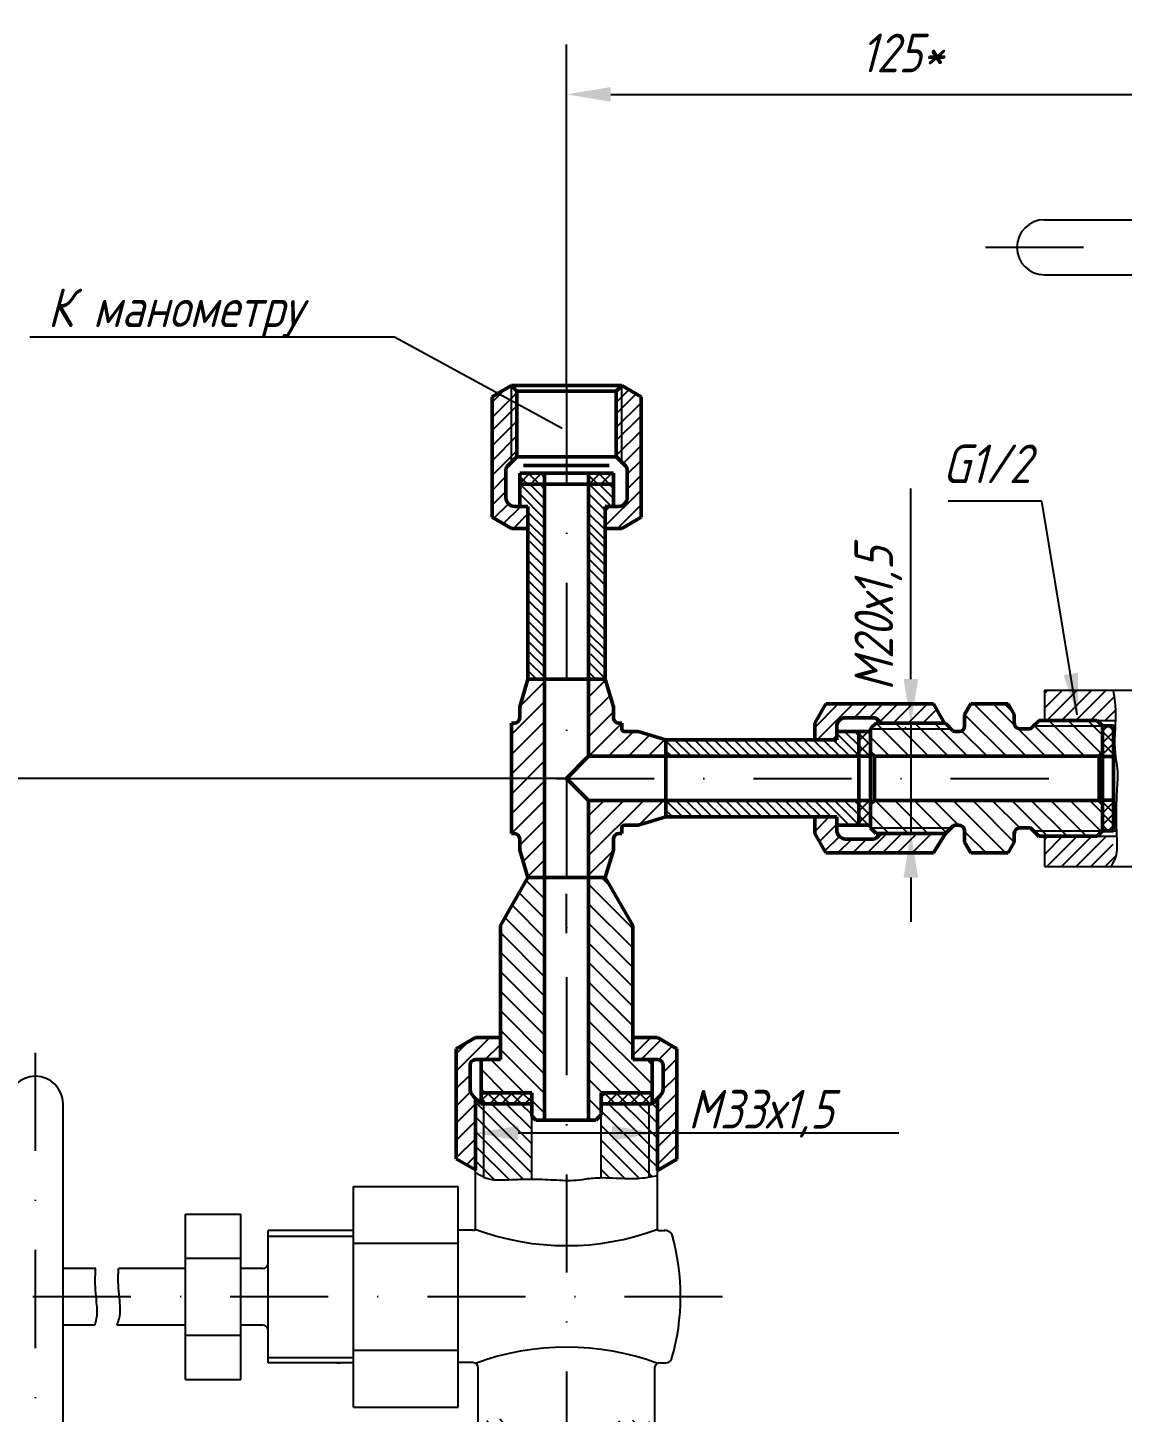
# Model space of a CAD drawing. Header units: inches. Extents: x 13568 to 14409, y 6060 to 6654.
# Drawn here: x 14029.2 to 14128.4, y 6257.5 to 6383.1 of the extents above; entities that cross this region are included whole.
import ezdxf

# ---------------------------------------------------------------- set-up
doc = ezdxf.new("R2010")
doc.units = ezdxf.units.IN
doc.header["$LTSCALE"] = 0.7
doc.header["$MEASUREMENT"] = 0
doc.linetypes.add('DASHDOT', pattern=[25.4, 12.7, -6.35, 0, -6.35])
doc.styles.get("Standard").update_dxf_attribs({"font": 'romand.shx', "width": 0.8, "oblique": 15, "height": 3.5})
doc.dimstyles.get("Standard").update_dxf_attribs({"dimtxt": 3.5, "dimasz": 4, "dimexe": 4, "dimexo": 0, "dimgap": 2, "dimtad": 1, "dimdec": 0, "dimdsep": 46, "dimtxsty": 'Standard', "dimcen": 0.09, "dimadec": 0, "dimazin": 0, "dimtfac": 1, "dimtdec": 0, "dimtmove": 0, "dimatfit": 3, "dimfxl": 0.18, "dimtolj": 1, "dimtzin": 0, "dimlwd": 25, "dimlwe": 25, "dimarcsym": 0})
pattern_1 = [(135, (7163.4885, 3078.4958), (-0.88388348, -0.88388348), [])]
pattern_2 = [(45, (7641.7171, 3070.4734), (-0.530330086, 0.530330086), []), (135, (7641.7171, 3070.4734), (-0.530330086, -0.530330086), [])]
pattern_3 = [(135, (7163.4885, 3086.4914), (-0.66291261, -0.66291261), [])]

# ---------------------------------------------------------------- blocks, each defined once
blk = doc.blocks.new('*D16')
at = {"color": 0, "lineweight": 25, "transparency": 16777216}
for p, q in [((14078.02, 6350.63), (14078.02, 6381.04)), ((14138.84, 6372.74), (14138.84, 6381.04)), ((14082.02, 6377.04), (14134.84, 6377.04))]:
    blk.add_line(p, q, dxfattribs=at)
for points in [[(14082.02, 6377.7), (14082.02, 6376.37), (14078.02, 6377.04)], [(14134.84, 6377.7), (14134.84, 6376.37), (14138.84, 6377.04)]]:
    blk.add_solid(points, dxfattribs=at)
at = {"layer": 'DEFPOINTS', "color": 0, "lineweight": 25, "transparency": 16777216}
for p in [(14138.84, 6377.04), (14138.84, 6372.74), (14078.02, 6350.63)]:
    blk.add_point(p, dxfattribs=at)
at = {"color": 0, "lineweight": 25, "transparency": 16777216, "insert": (14108.43, 6380.79), "char_height": 3.5, "attachment_point": 5}
blk.add_mtext('\\A1;125*', dxfattribs=at)
blk = doc.blocks.new('*D17')
at = {"color": 0, "lineweight": 25, "transparency": 16777216}
for p, q in [((14078.02, 6315.02), (14009.57, 6315.02)), ((14013.57, 6311.02), (14013.57, 6272.02)), ((14020.3, 6268.02), (14009.57, 6268.02))]:
    blk.add_line(p, q, dxfattribs=at)
for points in [[(14012.91, 6311.02), (14014.24, 6311.02), (14013.57, 6315.02)], [(14012.91, 6272.02), (14014.24, 6272.02), (14013.57, 6268.02)]]:
    blk.add_solid(points, dxfattribs=at)
at = {"layer": 'DEFPOINTS', "color": 0, "lineweight": 25, "transparency": 16777216}
for p in [(14078.02, 6315.02), (14013.57, 6268.02), (14020.3, 6268.02)]:
    blk.add_point(p, dxfattribs=at)
at = {"color": 0, "lineweight": 25, "transparency": 16777216, "insert": (14009.82, 6291.52), "char_height": 3.5, "attachment_point": 5, "rotation": 90}
blk.add_mtext('\\A1;95*', dxfattribs=at)

msp = doc.modelspace()

# ---------------------------------------------------------------- hatches: boundary and pattern name
at = {"lineweight": 25}
h = msp.add_hatch(dxfattribs=at)
h.set_pattern_fill('ANSI37', color=256, scale=6, style=0)
h.set_pattern_definition(pattern_2)
h.paths.add_polyline_path([(14073.77, 6342.68), (14073.77, 6341.68), (14076.02, 6341.68), (14076.02, 6342.68)])
h.paths.add_polyline_path([(14080.02, 6342.68), (14080.02, 6341.68), (14082.27, 6341.68), (14082.27, 6342.68)])
h = msp.add_hatch(dxfattribs=at)
h.set_pattern_fill('ANSI31', color=256, scale=7.5, style=0)
h.set_pattern_definition([(45, (7163.4885, 3078.4958), (-0.66291261, 0.66291261), [])])
h.paths.add_polyline_path([(14127.73, 6321.9, 0.010158), (14127.57, 6323.02), (14123.99, 6323.02), (14124.45, 6320.27), (14126.11, 6320.27), (14127.77, 6320.27, 0.005225), (14127.78, 6321.1, 0.030036)])
h.paths.add_polyline_path([(14123.99, 6323.02), (14121.34, 6323.02), (14121.34, 6320.27), (14124.45, 6320.27)])
h.paths.add_polyline_path([(14127.43, 6309.77), (14126.11, 6309.77), (14121.34, 6309.77), (14121.34, 6307.02), (14127.38, 6307.02, 0.018147), (14127.71, 6307.69, 0.020313), (14127.78, 6307.84)])
h = msp.add_hatch(dxfattribs=at)
h.set_pattern_fill('ANSI31', color=256, scale=10, angle=90, style=0)
h.set_pattern_definition(pattern_1)
h.paths.add_polyline_path([(14126.61, 6319.77), (14120.36, 6319.77), (14120.18, 6319.59, -0.198912), (14120.01, 6319.52), (14119.11, 6319.52, -0.414214), (14118.61, 6320.02), (14118.61, 6320.82), (14118.5, 6321), (14117.73, 6321.77), (14114.66, 6321.77), (14114.11, 6320.82), (14114.11, 6319.77, -0.414214), (14113.61, 6319.27), (14113.21, 6319.27, -0.198912), (14113.04, 6319.34), (14112.86, 6319.52), (14108.73, 6319.52), (14108.73, 6317.02), (14126.29, 6317.02), (14126.61, 6317.34)])
h.paths.add_polyline_path([(14108.73, 6319.52), (14105.58, 6319.52), (14105.58, 6317.37), (14105.93, 6317.02), (14108.73, 6317.02)])
h.paths.add_polyline_path([(14126.61, 6312.7), (14126.29, 6313.02), (14108.73, 6313.02), (14108.73, 6310.52), (14112.86, 6310.52), (14113.04, 6310.7, -0.198912), (14113.21, 6310.77), (14113.61, 6310.77, -0.414214), (14114.11, 6310.27), (14114.11, 6310.13), (14114.11, 6309.23), (14114.66, 6308.27), (14118.06, 6308.27), (14118.61, 6309.23), (14118.61, 6310.02, -0.414214), (14119.11, 6310.52), (14120.01, 6310.52, -0.198912), (14120.18, 6310.45), (14120.36, 6310.27), (14126.61, 6310.27)])
h.paths.add_polyline_path([(14108.73, 6313.02), (14105.93, 6313.02), (14105.58, 6312.67), (14105.58, 6310.53), (14105.58, 6310.52), (14108.73, 6310.52)])
h.paths.add_polyline_path([(14126.11, 6320.27), (14120.86, 6320.27), (14120.36, 6319.77), (14126.61, 6319.77)], flags=17)
h.paths.add_polyline_path([(14126.61, 6310.27), (14120.36, 6310.27), (14120.86, 6309.77), (14126.11, 6309.77)])
h.paths.add_polyline_path([(14111.08, 6310.52), (14108.73, 6310.52), (14108.73, 6310.09), (14108.8, 6310.02), (14111.16, 6310.02)], flags=16)
h.paths.add_polyline_path([(14112.86, 6310.52), (14111.08, 6310.52), (14111.16, 6310.02), (14112.36, 6310.02)], flags=17)
h.paths.add_polyline_path([(14108.73, 6310.52), (14105.58, 6310.52), (14106.08, 6310.02), (14108.73, 6310.02)])
h.paths.add_polyline_path([(14112.32, 6320.02), (14108.73, 6320.02), (14108.73, 6319.64), (14108.85, 6319.52), (14112.36, 6319.52), (14112.82, 6319.52)])
h.paths.add_polyline_path([(14108.73, 6320.02), (14106.08, 6320.02), (14105.62, 6319.57), (14105.66, 6319.52), (14108.73, 6319.52)])
h = msp.add_hatch(dxfattribs=at)
h.set_pattern_fill('ANSI37', color=256, scale=6, style=0)
h.set_pattern_definition(pattern_2)
h.paths.add_polyline_path([(14104.52, 6317.02), (14105.58, 6317.02), (14105.58, 6319.27), (14104.52, 6319.27)])
h.paths.add_polyline_path([(14104.52, 6310.77), (14105.58, 6310.77), (14105.58, 6313.02), (14104.52, 6313.02)])
h = msp.add_hatch(dxfattribs=at)
h.set_pattern_fill('ANSI37', color=256, scale=6, style=0)
h.set_pattern_definition(pattern_2)
h.paths.add_polyline_path([(14127.61, 6319.77), (14126.61, 6319.77), (14126.61, 6317.01), (14127.61, 6317.01)])
h.paths.add_polyline_path([(14127.61, 6313.04), (14126.61, 6313.04), (14126.61, 6310.27), (14127.61, 6310.27)])
h = msp.add_hatch(dxfattribs=at)
h.set_pattern_fill('ANSI31', color=256, scale=10, angle=90, style=0)
h.set_pattern_definition(pattern_1)
h.paths.add_polyline_path([(14076.02, 6306.02), (14074.62, 6306.02), (14074.52, 6306.02), (14072.02, 6301.69), (14072.02, 6289.52), (14070.27, 6289.52), (14070.27, 6286.52), (14074.87, 6286.52), (14074.87, 6284.39), (14075.24, 6284.02), (14076.02, 6284.02)])
h.paths.add_polyline_path([(14084.02, 6301.69), (14081.57, 6305.92), (14081.42, 6305.84), (14081.57, 6305.93), (14081.52, 6306.02), (14080.02, 6306.02), (14080.02, 6284.02), (14080.67, 6284.02), (14081.17, 6284.52), (14081.17, 6285.52), (14081.17, 6286.52), (14085.77, 6286.52), (14085.77, 6289.52), (14084.02, 6289.52)])
h.paths.add_polyline_path([(14075.65, 6303.55), (14080.39, 6303.55), (14080.39, 6300.92), (14075.65, 6300.92)], flags=9)
h = msp.add_hatch(dxfattribs=at)
h.set_pattern_fill('ANSI31', color=256, scale=7.5, angle=90, style=0)
h.set_pattern_definition(pattern_3)
h.paths.add_polyline_path([(14074.87, 6284.52), (14074.87, 6285.39), (14074.87, 6285.52), (14070.27, 6285.52), (14069.77, 6286.02), (14069.77, 6279.5), (14069.77, 6279.25, 0.025158), (14070.68, 6278.78, 0.103314), (14071.52, 6278.6, 0.01613), (14073.56, 6278.63, -0.014906), (14074.87, 6278.66)])
h.paths.add_polyline_path([(14081.17, 6278.79, -0.017154), (14081.92, 6278.77, 0.013798), (14084.09, 6278.71, 0.030036), (14084.9, 6278.76, 0.005613), (14085.52, 6278.85), (14085.52, 6283.41), (14085.11, 6284.02), (14081.17, 6284.02)])
h.paths.add_polyline_path([(14085.52, 6285.52), (14084.11, 6285.52), (14085.11, 6284.02), (14085.52, 6284.02)])
h.paths.add_polyline_path([(14085.52, 6284.02), (14086.27, 6284.02), (14086.27, 6286.02), (14085.77, 6285.52), (14085.52, 6285.52)])
h.paths.add_polyline_path([(14070.02, 6252.39), (14072.77, 6253.4), (14072.77, 6255.28), (14072.77, 6256.91, 0.009851), (14071.52, 6256.92, 0.103314), (14070.68, 6256.73, 0.018147), (14070.02, 6256.4)])
h.paths.add_polyline_path([(14083.27, 6255.28), (14083.27, 6254.51), (14086.02, 6255.4), (14086.02, 6255.78), (14083.27, 6255.78)])
h.paths.add_polyline_path([(14083.27, 6256.79, 0.003143), (14082.77, 6256.78), (14082.77, 6255.78), (14083.27, 6255.78)])
h.paths.add_polyline_path([(14086.02, 6255.4), (14083.27, 6254.51), (14083.27, 6250.52), (14086.02, 6250.52)])
h.paths.add_polyline_path([(14072.77, 6250.52), (14072.77, 6253.4), (14070.02, 6252.39), (14070.02, 6250.52)])
h.paths.add_polyline_path([(14084.09, 6256.8, 0.005225), (14083.27, 6256.79), (14083.27, 6255.78), (14086.02, 6255.78), (14086.02, 6256.59, 0.010158), (14084.9, 6256.75, 0.030036)])
h = msp.add_hatch(dxfattribs=at)
h.set_pattern_fill('ANSI37', color=256, scale=6, style=0)
h.set_pattern_definition([(45, (7641.7171, 3078.46895), (-0.530330086, 0.530330086), []), (135, (7641.7171, 3078.46895), (-0.530330086, -0.530330086), [])])
h.paths.add_polyline_path([(14074.87, 6285.52), (14074.87, 6286.42), (14074.77, 6286.52), (14070.27, 6286.52), (14070.27, 6285.52)])
h.paths.add_polyline_path([(14085.77, 6285.52), (14085.77, 6286.52), (14085.52, 6286.52), (14081.17, 6286.52), (14081.17, 6285.52)])
h = msp.add_hatch(dxfattribs=at)
h.set_pattern_fill('ANSI31', color=256, scale=7.5, angle=90, style=0)
h.set_pattern_definition(pattern_3)
h.paths.add_polyline_path([(14085.11, 6284.02), (14084.11, 6285.52), (14083.27, 6285.52), (14081.17, 6285.52), (14081.17, 6284.52), (14081.17, 6284.02)])
h = msp.add_hatch(dxfattribs=at)
h.set_pattern_fill('ANSI31', color=256, scale=7.5, angle=90, style=0)
h.set_pattern_definition(pattern_3)
h.paths.add_polyline_path([(14086.27, 6282.29), (14085.52, 6283.41), (14085.52, 6278.85, 0.006821), (14086.27, 6278.97), (14086.27, 6279.47)])
h.paths.add_polyline_path([(14085.52, 6283.41), (14086.27, 6282.29), (14086.27, 6284.02), (14085.52, 6284.02)])

# ---------------------------------------------------------------- linework, layer by layer
for p, q in [((14078.02, 6350.63), (14078.02, 6381.55)), ((14029.37, 6355.06), (14062.42, 6355.06)), ((14062.42, 6355.06), (14077.63, 6346.78)), ((14109.23, 6324.02), (14109.23, 6341.29)), ((14109.23, 6324.02), (14109.23, 6341.29)), ((14118.5, 6321), (14117.73, 6321.77)), ((14109.23, 6320.02), (14109.23, 6310.02)), ((14109.23, 6320.02), (14109.23, 6310.02)), ((14112.82, 6319.52), (14112.32, 6320.02)), ((14105.66, 6319.52), (14105.62, 6319.57)), ((14108.85, 6319.52), (14108.73, 6319.64)), ((14127.61, 6319.77), (14127.76, 6319.77)), ((14087.02, 6317.02), (14099.69, 6317.02)), ((14076.02, 6306.02), (14076.02, 6312.65)), ((14080.02, 6306.02), (14080.02, 6312.65)), ((14086.81, 6313.02), (14099.69, 6313.02)), ((14108.8, 6310.02), (14108.73, 6310.09)), ((14081.42, 6306.02), (14074.62, 6306.02)), ((14109.23, 6306.02), (14109.23, 6302.02)), ((14109.23, 6306.02), (14109.23, 6302.02)), ((14072.02, 6291.52), (14072.02, 6296.68)), ((14084.02, 6291.52), (14084.02, 6296.68)), ((14074.77, 6286.52), (14074.87, 6286.42)), ((14074.87, 6285.39), (14074.87, 6284.39)), ((14081.17, 6285.52), (14081.17, 6284.52)), ((14108.15, 6282.86), (14073.64, 6282.86))]:
    msp.add_line(p, q, dxfattribs=at)
for p, q in [((14121.35, 6365.67), (14156.34, 6365.67)), ((14121.35, 6360.67), (14156.34, 6360.67)), ((14073.02, 6343.68), (14073.02, 6350.63)), ((14083.02, 6343.7), (14083.02, 6350.63)), ((14073.02, 6344.26), (14073.02, 6347.66)), ((14073.02, 6344.27), (14073.02, 6347.66)), ((14083.02, 6344.27), (14083.02, 6347.66)), ((14121.12, 6340.15), (14112.6, 6340.15)), ((14121.12, 6340.15), (14112.6, 6340.15)), ((14124.31, 6320.78), (14121.12, 6340.15)), ((14124.31, 6320.78), (14121.12, 6340.15)), ((14076.02, 6324.02), (14076.02, 6315.02)), ((14121.34, 6323.02), (14132.34, 6323.02)), ((14107.11, 6320.02), (14112.36, 6320.02)), ((14113.04, 6319.34), (14112.36, 6320.02)), ((14118.61, 6320.82), (14118.61, 6320.02)), ((14120.18, 6319.59), (14120.87, 6320.28)), ((14126.11, 6320.27), (14127.77, 6320.27)), ((14102.52, 6319.27), (14102.52, 6318.52)), ((14105.58, 6319.53), (14105.58, 6310.53)), ((14105.58, 6319.53), (14105.58, 6310.53)), ((14105.58, 6319.53), (14105.58, 6310.53)), ((14105.58, 6319.53), (14105.58, 6310.53)), ((14105.58, 6319.53), (14105.58, 6310.53)), ((14105.58, 6319.52), (14112.36, 6319.52)), ((14106.61, 6319.52), (14112.86, 6319.52)), ((14113.21, 6319.27), (14113.61, 6319.27)), ((14119.11, 6319.52), (14120.01, 6319.52)), ((14120.36, 6319.77), (14126.61, 6319.77)), ((14126.61, 6319.31), (14126.61, 6310.82)), ((14087.02, 6318.52), (14087.02, 6311.52)), ((14087.02, 6318.52), (14087.02, 6315.02)), ((14073.02, 6310.02), (14073.02, 6315.02)), ((14087.02, 6311.52), (14087.02, 6315.02)), ((14102.52, 6311.52), (14102.52, 6310.77)), ((14105.58, 6310.52), (14112.86, 6310.52)), ((14106.61, 6310.52), (14112.86, 6310.52)), ((14106.61, 6310.52), (14112.36, 6310.52)), ((14107.1, 6310.02), (14112.36, 6310.02)), ((14107.11, 6310.02), (14112.36, 6310.02)), ((14113.04, 6310.7), (14112.36, 6310.02)), ((14113.04, 6310.7), (14112.36, 6310.02)), ((14114.11, 6309.23), (14114.11, 6310.27)), ((14120.36, 6310.27), (14126.61, 6310.27)), ((14127.61, 6310.27), (14127.88, 6310.27)), ((14126.11, 6309.77), (14127.89, 6309.77)), ((14121.34, 6307.02), (14132.38, 6307.02)), ((14032.37, 6250.52), (14032.37, 6285.51)), ((14058.7, 6258.02), (14058.7, 6278.02)), ((14058.7, 6278.02), (14068.2, 6278.02)), ((14068.2, 6258.02), (14068.2, 6278.02)), ((14043.48, 6260.52), (14043.48, 6275.52)), ((14048.48, 6260.52), (14048.48, 6275.52)), ((14050.98, 6262.02), (14050.98, 6274.02)), ((14058.7, 6274.02), (14050.98, 6274.02)), ((14050.98, 6273.51), (14058.7, 6273.51)), ((14069.52, 6274.04), (14068.2, 6274.04)), ((14069.52, 6274.04), (14069.13, 6274.04)), ((14086.5, 6274.02), (14086.88, 6274.02)), ((14086.52, 6274.02), (14086.94, 6274.02)), ((14058.7, 6272.87), (14068.2, 6272.87)), ((14035.34, 6270.58), (14032.37, 6270.58)), ((14043.48, 6270.58), (14037.42, 6270.58)), ((14050.48, 6270.58), (14048.48, 6270.58)), ((14035.24, 6265.45), (14032.37, 6265.45)), ((14043.48, 6265.45), (14037.27, 6265.45)), ((14050.48, 6265.45), (14048.48, 6265.45)), ((14050.98, 6262.52), (14058.7, 6262.52)), ((14058.7, 6263.16), (14068.2, 6263.16)), ((14058.7, 6262.02), (14050.98, 6262.02)), ((14057.18, 6262.02), (14057.53, 6262.02)), ((14069.52, 6262.05), (14068.2, 6262.05)), ((14070.02, 6250.52), (14070.02, 6261.55)), ((14086.02, 6250.52), (14086.02, 6261.66)), ((14086.5, 6262.02), (14086.88, 6262.02)), ((14058.7, 6258.02), (14068.2, 6258.02))]:
    msp.add_line(p, q)
at = {"linetype": 'DASHDOT'}
for p, q in [((14115.99, 6363.17), (14160.8, 6363.17)), ((14078.02, 6350.63), (14078.02, 6148.72)), ((14077.08, 6315.02), (14177.67, 6315.02)), ((14078.02, 6300.98), (14078.02, 6304.55)), ((14029.87, 6245.49), (14029.87, 6291.06))]:
    msp.add_line(p, q, dxfattribs=at)
at = {"lineweight": 50}
for p, q in [((14073.02, 6350.63), (14071.27, 6349.62)), ((14073.02, 6350.63), (14083.02, 6350.63)), ((14073.02, 6350.63), (14073.52, 6350.13)), ((14073.52, 6350.13), (14082.52, 6350.13)), ((14073.52, 6344.18), (14073.52, 6350.13)), ((14083.02, 6350.63), (14082.52, 6350.13)), ((14082.52, 6344.18), (14082.52, 6350.13)), ((14083.02, 6350.63), (14084.77, 6349.62)), ((14071.27, 6338.69), (14071.27, 6349.62)), ((14084.77, 6338.69), (14084.77, 6349.62)), ((14072.59, 6343.26), (14073.52, 6344.18)), ((14073.52, 6344.18), (14082.53, 6344.18)), ((14083.37, 6343.35), (14082.52, 6344.2)), ((14072.52, 6340.48), (14072.52, 6342.99)), ((14082.27, 6342.68), (14073.77, 6342.68)), ((14073.77, 6339.68), (14073.77, 6342.68)), ((14074.12, 6343.4), (14081.88, 6343.4)), ((14076.02, 6337.22), (14076.02, 6342.68)), ((14080.02, 6337.31), (14080.02, 6342.68)), ((14082.27, 6339.68), (14082.27, 6342.68)), ((14083.52, 6340.48), (14083.52, 6342.99)), ((14082.27, 6341.68), (14073.77, 6341.68)), ((14073.02, 6337.68), (14071.27, 6338.69)), ((14074.52, 6339.68), (14073.32, 6339.68)), ((14074.52, 6339.68), (14073.77, 6339.68)), ((14074.52, 6336.83), (14074.52, 6339.68)), ((14081.52, 6336.83), (14081.52, 6339.68)), ((14082.72, 6339.68), (14081.52, 6339.68)), ((14082.27, 6339.68), (14081.52, 6339.68)), ((14083.02, 6337.68), (14084.77, 6338.69)), ((14074.52, 6337.68), (14073.02, 6337.68)), ((14083.02, 6337.68), (14081.52, 6337.68)), ((14074.52, 6324.02), (14074.52, 6337.2)), ((14076.02, 6324.02), (14076.02, 6337.22)), ((14080.02, 6324.02), (14080.02, 6337.31)), ((14081.52, 6324.02), (14081.52, 6337.34)), ((14074.52, 6324.02), (14073.77, 6321.52)), ((14074.52, 6324.02), (14081.52, 6324.02)), ((14076.02, 6306.02), (14076.02, 6324.02)), ((14080.02, 6324.02), (14080.02, 6317.02)), ((14081.52, 6324.02), (14082.27, 6321.52)), ((14073.77, 6321.52), (14073.77, 6320.52)), ((14082.27, 6321.52), (14082.27, 6320.52)), ((14100.52, 6320.02), (14101.53, 6321.77)), ((14101.53, 6321.77), (14111.28, 6321.77)), ((14112.29, 6320.02), (14111.28, 6321.77)), ((14114.11, 6320.82), (14114.66, 6321.77)), ((14114.66, 6321.77), (14118.06, 6321.77)), ((14118.61, 6320.82), (14118.06, 6321.77)), ((14073.02, 6320.02), (14073.27, 6320.02)), ((14073.02, 6320.02), (14073.02, 6310.02)), ((14082.77, 6320.02), (14083.02, 6320.02)), ((14083.02, 6320.02), (14083.02, 6319.52)), ((14100.52, 6320.02), (14100.52, 6318.52)), ((14103.32, 6320.52), (14105.83, 6320.52)), ((14106.08, 6320.02), (14105.58, 6319.53)), ((14106.08, 6320.02), (14112.36, 6320.02)), ((14106.19, 6320.38), (14106.54, 6320.02)), ((14113.04, 6319.34), (14112.36, 6320.02)), ((14114.11, 6319.77), (14114.11, 6320.82)), ((14118.61, 6320.02), (14118.61, 6320.82)), ((14120.18, 6319.59), (14120.86, 6320.27)), ((14120.86, 6320.27), (14126.11, 6320.27)), ((14126.11, 6320.27), (14126.61, 6319.77)), ((14083.27, 6319.27), (14084.52, 6319.27)), ((14087.02, 6318.52), (14084.52, 6319.27)), ((14102.52, 6319.72), (14102.52, 6318.52)), ((14102.52, 6319.27), (14105.58, 6319.27)), ((14104.52, 6319.27), (14104.52, 6310.77)), ((14105.58, 6319.53), (14105.58, 6310.53)), ((14113.21, 6319.27), (14113.61, 6319.27)), ((14119.11, 6319.52), (14120.01, 6319.52)), ((14126.61, 6319.77), (14127.61, 6319.77)), ((14126.61, 6319.77), (14126.61, 6310.27)), ((14127.61, 6319.77), (14127.61, 6310.27)), ((14087.02, 6318.52), (14102.52, 6318.52)), ((14087.02, 6318.52), (14087.02, 6311.52)), ((14105.93, 6317.02), (14105.58, 6317.37)), ((14126.29, 6317.02), (14126.61, 6317.34)), ((14080.02, 6317.02), (14078.02, 6315.02)), ((14080.02, 6317.02), (14087.02, 6317.02)), ((14087.02, 6317.02), (14105.58, 6317.02)), ((14105.93, 6317.02), (14126.29, 6317.02)), ((14105.93, 6317.02), (14105.93, 6313.02)), ((14126.29, 6317.02), (14126.29, 6313.02)), ((14126.61, 6317.01), (14127.61, 6317.01)), ((14078.02, 6315.02), (14080.02, 6313.02)), ((14080.02, 6306.02), (14080.02, 6313.02)), ((14080.02, 6313.02), (14087.02, 6313.02)), ((14087.02, 6313.02), (14105.58, 6313.02)), ((14105.93, 6313.02), (14105.58, 6312.67)), ((14105.93, 6313.02), (14126.29, 6313.02)), ((14126.29, 6313.02), (14126.61, 6312.7)), ((14126.61, 6313.04), (14127.61, 6313.04)), ((14087.02, 6311.52), (14084.52, 6310.77)), ((14087.02, 6311.52), (14102.52, 6311.52)), ((14100.52, 6311.52), (14100.52, 6310.03)), ((14102.52, 6311.52), (14102.52, 6310.32)), ((14073.02, 6310.02), (14073.27, 6310.02)), ((14082.77, 6310.02), (14083.02, 6310.02)), ((14083.02, 6310.02), (14083.02, 6310.52)), ((14083.27, 6310.77), (14084.52, 6310.77)), ((14100.52, 6310.03), (14101.53, 6308.27)), ((14102.52, 6310.77), (14105.58, 6310.77)), ((14106.08, 6310.02), (14105.58, 6310.53)), ((14106.08, 6310.02), (14112.36, 6310.02)), ((14106.1, 6309.6), (14106.52, 6310.02)), ((14112.36, 6310.02), (14111.28, 6308.27)), ((14113.04, 6310.7), (14112.36, 6310.02)), ((14113.21, 6310.77), (14113.61, 6310.77)), ((14113.21, 6310.77), (14113.61, 6310.77)), ((14113.21, 6310.77), (14113.61, 6310.77)), ((14114.11, 6309.23), (14114.11, 6310.27)), ((14114.11, 6310.13), (14114.11, 6310.27)), ((14118.61, 6310.13), (14118.61, 6309.23)), ((14118.61, 6309.23), (14118.61, 6310.13)), ((14119.11, 6310.52), (14120.01, 6310.52)), ((14119.11, 6310.52), (14120.01, 6310.52)), ((14119.11, 6310.52), (14120.01, 6310.52)), ((14120.18, 6310.45), (14120.87, 6309.76)), ((14120.18, 6310.45), (14120.86, 6309.77)), ((14120.18, 6310.45), (14120.86, 6309.77)), ((14126.61, 6310.27), (14126.11, 6309.77)), ((14126.61, 6310.27), (14127.61, 6310.27)), ((14073.77, 6308.52), (14073.77, 6309.52)), ((14074.52, 6306.02), (14073.77, 6308.52)), ((14081.52, 6306.02), (14082.27, 6308.52)), ((14082.27, 6308.52), (14082.27, 6309.52)), ((14103.32, 6309.52), (14105.83, 6309.52)), ((14114.11, 6309.23), (14114.66, 6308.27)), ((14114.11, 6309.23), (14114.66, 6308.27)), ((14118.61, 6309.23), (14118.06, 6308.27)), ((14118.61, 6309.23), (14118.06, 6308.27)), ((14120.86, 6309.77), (14126.11, 6309.77)), ((14101.53, 6308.27), (14111.28, 6308.27)), ((14114.66, 6308.27), (14118.06, 6308.27)), ((14114.66, 6308.27), (14118.06, 6308.27)), ((14074.52, 6306.02), (14072.02, 6301.69)), ((14074.52, 6306.02), (14081.52, 6306.02)), ((14081.52, 6306.02), (14084.02, 6301.69)), ((14069.77, 6291.52), (14068.02, 6290.51)), ((14086.27, 6291.52), (14088.02, 6290.51)), ((14069.5, 6286.28), (14070.27, 6285.52)), ((14086.53, 6286.28), (14085.77, 6285.52)), ((14074.87, 6284.39), (14075.24, 6284.02)), ((14081.17, 6284.52), (14080.67, 6284.02)), ((14069.77, 6279.52), (14068.02, 6280.53)), ((14086.27, 6279.47), (14088.02, 6280.48))]:
    msp.add_line(p, q, dxfattribs=at)
at = {"color": 0}
for p, q in [((14071.27, 6349.13), (14072.44, 6350.3)), ((14071.27, 6347.74), (14073.52, 6349.99)), ((14082.52, 6349.11), (14083.59, 6350.19)), ((14083.02, 6350.46), (14083.13, 6350.57)), ((14071.27, 6349.49), (14071.59, 6349.81)), ((14071.27, 6346.55), (14073.52, 6348.8)), ((14082.52, 6348.07), (14084.33, 6349.88)), ((14082.52, 6346.83), (14084.77, 6349.08)), ((14082.52, 6345.64), (14084.77, 6347.89)), ((14071.27, 6345.17), (14073.52, 6347.42)), ((14082.52, 6344.29), (14084.77, 6346.54)), ((14071.27, 6343.82), (14073.52, 6346.07)), ((14083.14, 6343.57), (14084.77, 6345.2)), ((14071.27, 6342.47), (14073.52, 6344.72)), ((14083.52, 6342.6), (14084.77, 6343.85)), ((14083.52, 6341.25), (14084.77, 6342.5)), ((14071.27, 6341.13), (14072.52, 6342.38)), ((14073.8, 6341.68), (14076.02, 6339.46)), ((14074.7, 6341.68), (14076.02, 6340.36)), ((14075.59, 6341.68), (14076.02, 6341.25)), ((14080.08, 6341.68), (14082.08, 6339.68)), ((14080.98, 6341.68), (14082.27, 6340.39)), ((14081.88, 6341.68), (14082.27, 6341.29)), ((14071.27, 6339.78), (14072.52, 6341.03)), ((14071.43, 6338.6), (14072.75, 6339.91)), ((14073.77, 6340.81), (14076.02, 6338.56)), ((14073.77, 6339.91), (14074, 6339.68)), ((14080.02, 6340.85), (14081.52, 6339.35)), ((14080.02, 6339.95), (14081.52, 6338.45)), ((14081.52, 6337.91), (14084.77, 6341.16)), ((14072.28, 6338.1), (14073.86, 6339.68)), ((14073.21, 6337.68), (14074.52, 6338.99)), ((14074.52, 6339.16), (14076.02, 6337.66)), ((14080.02, 6339.05), (14081.52, 6337.55)), ((14082.63, 6337.68), (14084.77, 6339.81)), ((14074.52, 6338.26), (14076.02, 6336.76)), ((14074.52, 6337.48), (14076.02, 6335.98)), ((14080.02, 6338.15), (14081.52, 6336.65)), ((14080.02, 6337.42), (14081.52, 6335.92)), ((14074.52, 6336.68), (14076.02, 6335.18)), ((14080.02, 6336.59), (14081.52, 6335.09)), ((14074.52, 6335.69), (14076.02, 6334.19)), ((14080.02, 6335.84), (14081.52, 6334.34)), ((14080.02, 6334.94), (14081.52, 6333.44)), ((14074.52, 6334.79), (14076.02, 6333.29)), ((14074.52, 6333.9), (14076.02, 6332.4)), ((14080.02, 6334.04), (14081.52, 6332.54)), ((14074.52, 6332.98), (14076.02, 6331.48)), ((14080.02, 6332.95), (14081.52, 6331.45)), ((14074.52, 6332.09), (14076.02, 6330.59)), ((14074.52, 6331.19), (14076.02, 6329.69)), ((14080.02, 6332.05), (14081.52, 6330.55)), ((14080.02, 6331.15), (14081.52, 6329.65)), ((14074.52, 6330.19), (14076.02, 6328.69)), ((14080.02, 6329.96), (14081.52, 6328.46)), ((14074.52, 6329.3), (14076.02, 6327.8)), ((14080.02, 6329.06), (14081.52, 6327.56)), ((14074.52, 6328.4), (14076.02, 6326.9)), ((14074.52, 6327.49), (14076.02, 6325.99)), ((14080.02, 6328.16), (14081.52, 6326.66)), ((14080.02, 6327.38), (14081.52, 6325.88)), ((14074.52, 6326.59), (14076.02, 6325.09)), ((14080.18, 6326.31), (14081.52, 6324.98)), ((14074.52, 6325.69), (14076.02, 6324.19)), ((14080.02, 6325.58), (14081.52, 6324.08)), ((14073.77, 6321.54), (14076.02, 6323.78)), ((14074.52, 6324.79), (14075.29, 6324.02)), ((14080.02, 6324.68), (14080.68, 6324.02)), ((14080.02, 6322.39), (14081.55, 6323.92)), ((14080.02, 6320.6), (14081.96, 6322.54)), ((14073.02, 6318.99), (14076.02, 6321.99)), ((14100.52, 6319.64), (14102.65, 6321.77)), ((14100.75, 6318.52), (14104, 6321.77)), ((14104.09, 6320.52), (14105.34, 6321.77)), ((14105.44, 6320.52), (14106.69, 6321.77)), ((14106.41, 6320.15), (14108.04, 6321.77)), ((14107.63, 6320.02), (14109.38, 6321.77)), ((14108.98, 6320.02), (14110.73, 6321.77)), ((14110.32, 6320.02), (14111.57, 6321.27)), ((14073.02, 6317.19), (14076.02, 6320.19)), ((14080.02, 6318.8), (14082.27, 6321.05)), ((14080.03, 6317.02), (14083.02, 6320.01)), ((14081.83, 6317.02), (14084.08, 6319.27)), ((14083.62, 6317.02), (14085.56, 6318.96)), ((14102.09, 6318.52), (14102.52, 6318.95)), ((14104.52, 6317.09), (14102.52, 6319.09)), ((14104.52, 6317.99), (14103.23, 6319.27)), ((14104.52, 6318.89), (14104.13, 6319.27)), ((14073.02, 6315.39), (14076.02, 6318.39)), ((14085.42, 6317.02), (14086.94, 6318.54)), ((14088.42, 6317.02), (14087.02, 6318.42)), ((14087.52, 6317.02), (14087.02, 6317.53)), ((14089.32, 6317.02), (14087.82, 6318.52)), ((14090.22, 6317.02), (14088.72, 6318.52)), ((14091.11, 6317.02), (14089.61, 6318.52)), ((14092.01, 6317.02), (14090.51, 6318.52)), ((14092.91, 6317.02), (14091.41, 6318.52)), ((14093.81, 6317.02), (14092.31, 6318.52)), ((14094.71, 6317.02), (14093.21, 6318.52)), ((14095.6, 6317.02), (14094.1, 6318.52)), ((14096.5, 6317.02), (14095, 6318.52)), ((14097.4, 6317.02), (14095.9, 6318.52)), ((14098.3, 6317.02), (14096.8, 6318.52)), ((14099.2, 6317.02), (14097.7, 6318.52)), ((14100.09, 6317.02), (14098.59, 6318.52)), ((14100.99, 6317.02), (14099.49, 6318.52)), ((14101.89, 6317.02), (14100.39, 6318.52)), ((14102.79, 6317.02), (14101.29, 6318.52)), ((14103.69, 6317.02), (14102.19, 6318.52)), ((14073.02, 6313.6), (14076.02, 6316.6)), ((14073.02, 6311.8), (14076.02, 6314.8)), ((14073.03, 6310.02), (14076.02, 6313.01)), ((14080.02, 6308.03), (14085.01, 6313.02)), ((14080.02, 6311.62), (14081.42, 6313.02)), ((14080.02, 6309.82), (14083.22, 6313.02)), ((14084.58, 6310.79), (14086.81, 6313.02)), ((14086.81, 6313.02), (14087.02, 6313.23)), ((14088.53, 6311.52), (14087.03, 6313.02)), ((14089.43, 6311.52), (14087.93, 6313.02)), ((14090.33, 6311.52), (14088.83, 6313.02)), ((14091.23, 6311.52), (14089.73, 6313.02)), ((14092.12, 6311.52), (14090.62, 6313.02)), ((14093.02, 6311.52), (14091.52, 6313.02)), ((14093.92, 6311.52), (14092.42, 6313.02)), ((14094.82, 6311.52), (14093.32, 6313.02)), ((14095.72, 6311.52), (14094.22, 6313.02)), ((14096.61, 6311.52), (14095.11, 6313.02)), ((14097.51, 6311.52), (14096.01, 6313.02)), ((14098.41, 6311.52), (14096.91, 6313.02)), ((14099.31, 6311.52), (14097.81, 6313.02)), ((14100.21, 6311.52), (14098.71, 6313.02)), ((14101.1, 6311.52), (14099.6, 6313.02)), ((14102, 6311.52), (14100.5, 6313.02)), ((14103.65, 6310.77), (14101.4, 6313.02)), ((14104.52, 6310.8), (14102.3, 6313.02)), ((14104.52, 6311.7), (14103.2, 6313.02)), ((14104.52, 6312.6), (14104.09, 6313.02)), ((14073.77, 6308.96), (14076.02, 6311.21)), ((14087.63, 6311.52), (14087.02, 6312.14)), ((14100.52, 6310.21), (14101.83, 6311.52)), ((14100.94, 6309.29), (14102.52, 6310.86)), ((14102.75, 6310.77), (14102.52, 6311.01)), ((14105.31, 6308.27), (14107.06, 6310.02)), ((14106.66, 6308.27), (14108.41, 6310.02)), ((14108.01, 6308.27), (14109.76, 6310.02)), ((14109.35, 6308.27), (14111.1, 6310.02)), ((14074.08, 6307.48), (14076.02, 6309.41)), ((14101.44, 6308.44), (14102.75, 6309.75)), ((14102.62, 6308.27), (14103.87, 6309.52)), ((14103.97, 6308.27), (14105.22, 6309.52)), ((14074.49, 6306.1), (14076.02, 6307.62)), ((14080.02, 6306.23), (14082.25, 6308.46)), ((14068.02, 6288.46), (14071.07, 6291.52)), ((14068.02, 6290.03), (14069.14, 6291.15)), ((14084.02, 6289.88), (14085.66, 6291.52)), ((14084.79, 6289.52), (14086.6, 6291.33)), ((14070.64, 6289.52), (14072.02, 6290.89)), ((14086.35, 6289.51), (14087.59, 6290.75)), ((14086.77, 6288.35), (14088.02, 6289.6)), ((14068.02, 6286.89), (14069.27, 6288.14)), ((14086.76, 6286.78), (14088.02, 6288.03)), ((14068.22, 6285.52), (14069.3, 6286.61)), ((14086.27, 6284.71), (14088.02, 6286.46)), ((14068.02, 6285.32), (14068.22, 6285.52)), ((14068.02, 6283.75), (14069.77, 6285.5)), ((14086.27, 6283.14), (14088.02, 6284.89)), ((14068.02, 6282.18), (14069.77, 6283.93)), ((14068.02, 6280.6), (14069.77, 6282.35)), ((14086.27, 6281.57), (14088.02, 6283.32)), ((14086.27, 6280), (14088.02, 6281.75)), ((14068.96, 6279.98), (14069.77, 6280.78))]:
    msp.add_line(p, q, dxfattribs=at)
at = {"color": 0, "linetype": 'ByBlock'}
for p, q in [((14073.02, 6343.68), (14073.02, 6347.39)), ((14106.52, 6310.02), (14110.23, 6310.02)), ((14069.77, 6279.52), (14069.77, 6284.74))]:
    msp.add_line(p, q, dxfattribs=at)
at = {"color": 0, "lineweight": 25}
msp.add_line((14081.52, 6339.25), (14081.94, 6339.68), dxfattribs=at)
at = {"linetype": 'Continuous'}
for p, q in [((14121.34, 6323.02), (14121.34, 6320.27)), ((14121.34, 6309.77), (14121.34, 6307.02)), ((14074.87, 6285.52), (14070.27, 6285.52)), ((14074.87, 6285.52), (14070.52, 6285.52)), ((14070.52, 6278.86), (14070.52, 6285.42)), ((14074.87, 6284.39), (14074.87, 6285.52)), ((14085.52, 6285.52), (14081.17, 6285.52)), ((14085.52, 6285.52), (14081.17, 6285.52)), ((14085.77, 6285.52), (14083.27, 6285.52)), ((14085.77, 6285.52), (14083.27, 6285.52)), ((14085.52, 6278.85), (14085.52, 6285.52)), ((14074.87, 6278.66), (14074.87, 6284.52)), ((14081.17, 6278.79), (14081.17, 6284.52)), ((14069.77, 6274.11), (14069.77, 6279.52)), ((14086.27, 6274.08), (14086.27, 6279.47)), ((14043.48, 6275.52), (14048.48, 6275.52)), ((14043.48, 6271.52), (14048.48, 6271.52)), ((14043.48, 6264.52), (14048.48, 6264.52)), ((14043.48, 6260.52), (14048.48, 6260.52))]:
    msp.add_line(p, q, dxfattribs=at)
at = {"linetype": 'Continuous', "lineweight": 50}
for p, q in [((14076.02, 6284.02), (14076.02, 6306.02)), ((14080.02, 6284.02), (14080.02, 6306.02)), ((14072.02, 6291.52), (14069.77, 6291.52)), ((14086.27, 6291.52), (14084.02, 6291.52)), ((14068.02, 6280.53), (14068.02, 6290.51)), ((14088.02, 6280.48), (14088.02, 6290.51)), ((14069.27, 6286.85), (14069.27, 6289.02)), ((14072.02, 6289.52), (14069.77, 6289.52)), ((14070.27, 6285.52), (14070.27, 6289.52)), ((14086.27, 6289.52), (14084.02, 6289.52)), ((14085.77, 6285.52), (14085.77, 6289.52)), ((14086.77, 6286.85), (14086.77, 6289.02)), ((14069.77, 6279.5), (14069.77, 6286.02)), ((14074.87, 6286.52), (14070.27, 6286.52)), ((14074.87, 6284.39), (14074.87, 6286.52)), ((14081.17, 6284.52), (14081.17, 6286.52)), ((14085.77, 6286.52), (14081.17, 6286.52)), ((14086.27, 6279.47), (14086.27, 6286.02)), ((14074.87, 6285.52), (14070.27, 6285.52)), ((14085.77, 6285.52), (14081.17, 6285.52)), ((14080.67, 6284.02), (14075.24, 6284.02))]:
    msp.add_line(p, q, dxfattribs=at)
at = {"color": 0, "linetype": 'ByBlock', "lineweight": 50}
for p, q in [((14072.02, 6301.69), (14072.02, 6289.52)), ((14084.02, 6301.69), (14084.02, 6289.52))]:
    msp.add_line(p, q, dxfattribs=at)
at = {"color": 0, "linetype": 'DASHDOT'}
msp.add_line((14092.17, 6268.02), (14014.19, 6268.02), dxfattribs=at)
for points in [[(14127.57, 6323.02, -0.010158), (14127.73, 6321.9, -0.030036), (14127.78, 6321.1, -0.013798), (14127.72, 6318.92, 0.026226), (14127.72, 6317.78, 0.02831), (14127.87, 6316.42, -0.037565), (14127.96, 6315.4, -0.018986), (14127.93, 6314.4, 0.008915), (14127.84, 6312.26, 0.019358), (14127.86, 6310.56, -0.01613), (14127.9, 6308.53, -0.103314), (14127.71, 6307.69, -0.018147), (14127.38, 6307.02)], [(14086.27, 6278.97, -0.012435), (14084.9, 6278.76, -0.030036), (14084.09, 6278.71, -0.013798), (14081.92, 6278.77, 0.026226), (14080.77, 6278.77, 0.02831), (14079.42, 6278.63, -0.037565), (14078.4, 6278.54, -0.018986), (14077.39, 6278.56, 0.008915), (14075.26, 6278.65, 0.019358), (14073.56, 6278.63, -0.01613), (14071.52, 6278.6, -0.103314), (14070.68, 6278.78, -0.025158), (14069.77, 6279.25)], [(14035.24, 6265.45, 0.012445), (14035.36, 6265.83, 0.081079), (14035.47, 6266.8, 0.018122), (14035.39, 6267.78, -0.016208), (14035.3, 6268.89, -0.028848), (14035.3, 6270.06, -0.006767), (14035.34, 6270.58)], [(14037.27, 6265.45, 0.018235), (14037.45, 6266.01, 0.081079), (14037.56, 6266.97, 0.018122), (14037.48, 6267.96, -0.016208), (14037.39, 6269.06, -0.028848), (14037.39, 6270.23, -0.004516), (14037.42, 6270.58)]]:
    msp.add_lwpolyline(points, format="xyb")
for centre, radius, start, end in [((14121.35, 6363.17), 2.5, 90, 270), ((14029.87, 6285.51), 2.5, 0, 180), ((14069.52, 6274.54), 0.5, 270, 300), ((14078.02, 6296.34), 23.69, 249.6561, 290.2444), ((14086.5, 6274.52), 0.5, 235.836, 270), ((14086.52, 6274.52), 0.5, 240, 270), ((14086.88, 6272.52), 1.5, 77.4273, 90), ((14087.1, 6273.49), 0.5, 15.9742, 77.4273), ((14068.15, 6268.07), 20.21, 343.6991, 15.9742), ((14050.48, 6271.08), 0.5, 270, 0), ((14050.48, 6264.95), 0.5, 0, 90), ((14078.02, 6239.76), 23.69, 69.6416, 110.3584), ((14087.07, 6262.54), 0.5, 280.7454, 343.6991), ((14069.52, 6261.55), 0.5, 0, 90), ((14086.5, 6261.52), 0.5, 90, 163.5364), ((14086.88, 6263.52), 1.5, 270, 280.7454)]:
    msp.add_arc(centre, radius, start, end)
at = {"lineweight": 50}
for centre, radius, start, end in [((14073.02, 6342.99), 0.5, 147.5891, 180), ((14083.02, 6342.99), 0.5, 0, 45), ((14073.32, 6340.48), 0.8, 180, 270), ((14082.72, 6340.48), 0.8, 270, 0), ((14073.27, 6320.52), 0.5, 270, 0), ((14082.77, 6320.52), 0.5, 180, 270), ((14103.32, 6319.72), 0.8, 90, 180), ((14105.83, 6320.02), 0.5, 45, 90), ((14119.11, 6320.02), 0.5, 180, 270), ((14083.27, 6319.52), 0.25, 180, 270), ((14113.21, 6319.52), 0.25, 225, 270), ((14113.61, 6319.77), 0.5, 270, 0), ((14120.01, 6319.77), 0.25, 270, 315), ((14073.27, 6309.52), 0.5, 0, 90), ((14082.77, 6309.52), 0.5, 90, 180), ((14083.27, 6310.52), 0.25, 90, 180), ((14103.32, 6310.32), 0.8, 180, 270), ((14113.21, 6310.52), 0.25, 90, 135), ((14113.21, 6310.52), 0.25, 90, 135), ((14113.61, 6310.27), 0.5, 0, 90), ((14113.61, 6310.27), 0.5, 0, 90), ((14119.11, 6310.02), 0.5, 90, 180), ((14120.01, 6310.27), 0.25, 45, 90), ((14120.01, 6310.27), 0.25, 45, 90), ((14105.83, 6310.02), 0.5, 270, 302.4109), ((14070.07, 6286.85), 0.8, 180, 225), ((14085.97, 6286.85), 0.8, 315, 360)]:
    msp.add_arc(centre, radius, start, end, dxfattribs=at)
at = {"linetype": 'Continuous', "lineweight": 50}
for centre, start, end in [((14069.77, 6289.02), 90, 180), ((14086.27, 6289.02), 0, 90)]:
    msp.add_arc(centre, 0.5, start, end, dxfattribs=at)
at = {"lineweight": 25}
for points in [[(14108.57, 6324.02), (14109.9, 6324.02), (14109.23, 6320.02)], [(14108.57, 6324.02), (14109.9, 6324.02), (14109.23, 6320.02)], [(14108.57, 6306.02), (14109.9, 6306.02), (14109.23, 6310.02)], [(14108.57, 6306.02), (14109.9, 6306.02), (14109.23, 6310.02)], [(14073.64, 6283.52), (14073.64, 6282.19), (14069.64, 6282.86)], [(14082.14, 6283.52), (14082.14, 6282.19), (14086.14, 6282.86)]]:
    msp.add_solid(points, dxfattribs=at)
msp.add_solid([(14124.39, 6324.61), (14123.07, 6324.39), (14124.38, 6320.55)])
msp.add_solid([(14124.39, 6324.61), (14123.07, 6324.39), (14124.38, 6320.55)])
at = {"layer": 'DEFPOINTS', "color": 0, "linetype": 'ByBlock'}
for p in [(14072.08, 6379.79), (14078.02, 6369.02), (14118.85, 6363.17), (14083.02, 6353.91), (14073.02, 6350.63), (14078.02, 6350.63), (14083.02, 6350.63), (14073.02, 6345.89), (14073.02, 6343.68), (14074.52, 6324.02), (14074.52, 6324.02), (14074.52, 6324.02), (14074.52, 6323.86), (14076.02, 6324.02), (14080.02, 6324.02), (14081.42, 6324.18), (14081.52, 6324.02), (14081.52, 6324.02), (14082.27, 6321.52), (14106.41, 6320.15), (14105.58, 6319.53), (14105.58, 6319.53), (14126.06, 6319.41), (14126.56, 6319.37), (14126.56, 6319.37), (14087.02, 6318.52), (14087.02, 6317.02), (14073.02, 6315.02), (14105.97, 6315.02), (14105.97, 6315.02), (14126.24, 6315.02), (14126.24, 6315.02), (14087.02, 6313.02), (14105.58, 6312.62), (14105.97, 6313.02), (14126.24, 6313.02), (14126.64, 6312.62), (14087.02, 6311.52), (14084.58, 6310.79), (14105.58, 6310.52), (14105.58, 6310.51), (14105.58, 6310.51), (14106.52, 6310.02), (14108.73, 6310.02), (14126.05, 6310.71), (14126.55, 6310.75), (14126.55, 6310.75), (14064.58, 6306.02), (14121.34, 6307.02), (14029.87, 6288.01), (14070.02, 6285.52), (14070.02, 6285.52), (14070.02, 6285.52), (14074.87, 6279.75), (14081.17, 6279.87), (14069.77, 6279.52), (14074.87, 6277.48), (14088.36, 6268.02)]:
    msp.add_point(p, dxfattribs=at)
at = {"layer": 'DEFPOINTS', "color": 0, "linetype": 'ByBlock', "lineweight": 50}
for p in [(14083.14, 6343.57), (14073.77, 6321.54), (14073.77, 6321.54), (14082.45, 6320.14), (14083.02, 6320.01), (14083.11, 6319.66), (14083.27, 6319.52), (14084.52, 6319.27), (14114.11, 6319.6), (14118.61, 6319.6), (14082.37, 6309.83), (14083.02, 6310.02), (14114.11, 6310.44), (14118.61, 6310.44), (14073.77, 6308.52), (14082.77, 6309.52), (14086.35, 6279.52)]:
    msp.add_point(p, dxfattribs=at)

# ---------------------------------------------------------------- texts
at = {"lineweight": 25, "char_height": 3.5, "attachment_point": 1}
for s, insert, width in [('К манометру', (14030.98, 6359.44), 44.6012), ('G1/2', (14112.09, 6345.29), 30.8241), ('G1/2', (14112.09, 6345.29), 30.8241), ('М33х1,5', (14089.04, 6286.77), 33.3774)]:
    msp.add_mtext(s, dxfattribs=dict(at, insert=insert, width=width))
at = {"lineweight": 25, "insert": (14104.12, 6322.96), "char_height": 3.5, "width": 34.3225, "attachment_point": 1, "rotation": 90}
msp.add_mtext('М20х1,5', dxfattribs=at)
msp.add_mtext('М20х1,5', dxfattribs=at)

# ---------------------------------------------------------------- dimensions: what is measured, and where the dimension line sits
at = {"lineweight": 25}
dim = msp.add_linear_dim(base=(14138.84, 6377.04), p1=(14078.02, 6350.63), p2=(14138.84, 6372.74), text='125*', dimstyle='Standard', dxfattribs=at)
dim.commit()
dim.dimension.update_dxf_attribs({"geometry": '*D16', "text_midpoint": (14108.43, 6380.79)})
dim = msp.add_linear_dim(base=(14013.57, 6268.02), p1=(14078.02, 6315.02), p2=(14020.3, 6268.02), angle=90, text='95*', dimstyle='Standard', dxfattribs=at)
dim.commit()
dim.dimension.update_dxf_attribs({"geometry": '*D17', "text_midpoint": (14009.82, 6291.52)})

doc.saveas('drawing.dxf')
